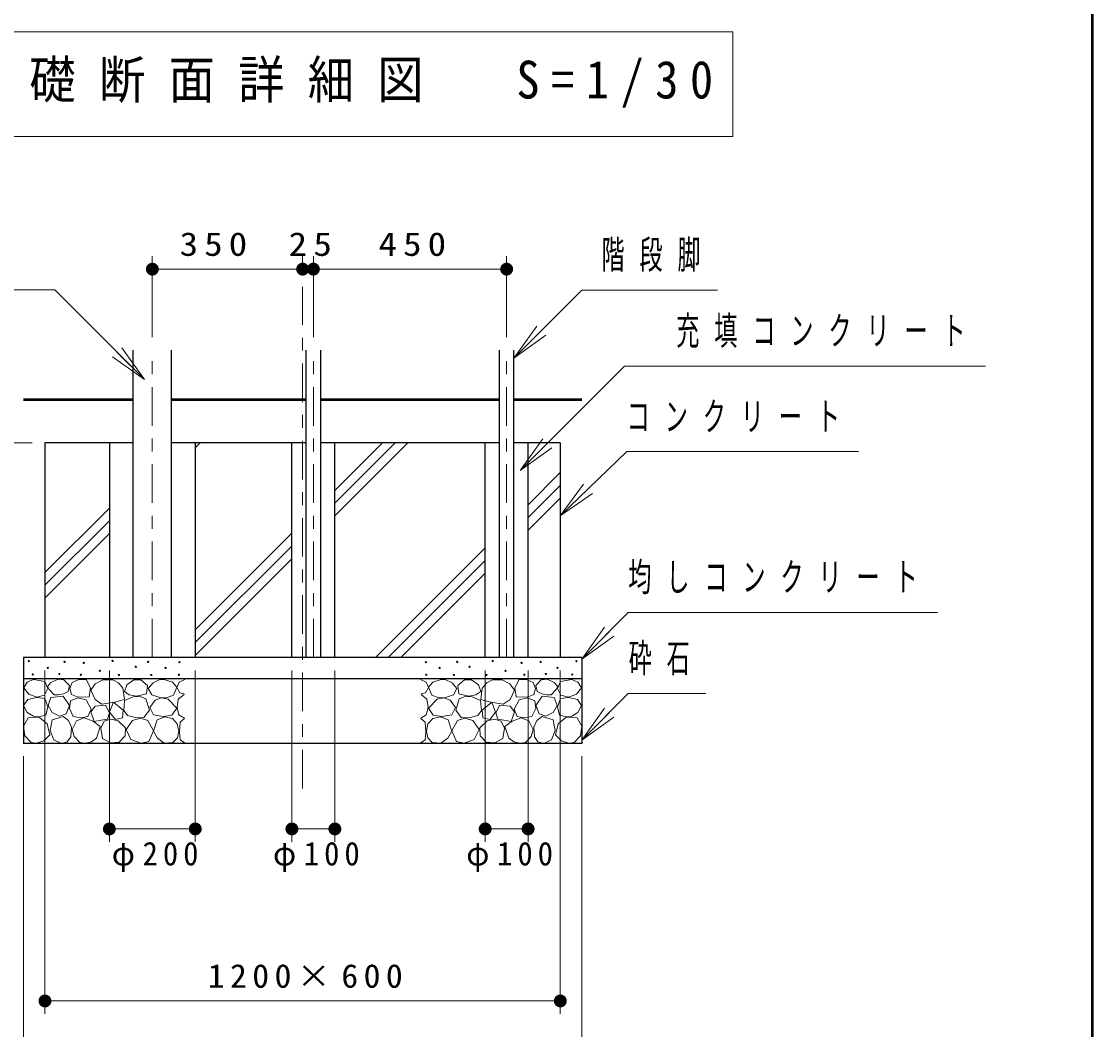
# Model space of a CAD drawing. Units: millimetres on the paper, with parts at other scales. Extents: x -385 to 0, y -594 to 267.
# Drawn here: x -83.1 to 0, y -550.1 to -471.8 of the extents above; entities that cross this region are included whole.
import ezdxf

# ---------------------------------------------------------------- set-up
doc = ezdxf.new("R2010")
doc.units = ezdxf.units.MM
doc.linetypes.add('USER2', pattern=[6, 3, -1, 1, -1])
doc.layers.add('1_30', color=7, linetype='Continuous', lineweight=13)
doc.layers.add('LY_3', color=7, linetype='Continuous', lineweight=13)
doc.styles.add('ＭＳ ゴシック', font='')
doc.styles.get('ＭＳ ゴシック').set_extended_font_data('MS Gothic')

# ---------------------------------------------------------------- blocks, each defined once
blk = doc.blocks.new('filled_dot')
at = {"color": 0, "linetype": 'Continuous', "lineweight": -2, "const_width": 1.25}
blk.add_lwpolyline([(-0.625, 0, 1), (0.625, 0, 1)], format="xyb", close=True, dxfattribs=at)

msp = doc.modelspace()

# ---------------------------------------------------------------- linework, layer by layer
at = {"layer": '1_30'}
for p, q in [((-27.91, -472.643), (-94.71, -472.643)), ((-27.91, -480.776), (-27.91, -472.643)), ((-94.71, -480.776), (-27.91, -480.776)), ((-72.976, -496.354), (-72.976, -490.069)), ((-61.31, -491.434), (-61.31, -490.069)), ((-61.31, -491.434), (-61.31, -490.069)), ((-60.476, -496.354), (-60.476, -490.069)), ((-45.476, -496.354), (-45.476, -490.069)), ((-72.976, -491.069), (-61.31, -491.069)), ((-61.31, -491.069), (-58.476, -491.069)), ((-60.476, -491.069), (-45.476, -491.069)), ((-44.91, -497.971), (-43.142, -495.496)), ((-44.91, -497.971), (-42.788, -495.849)), ((-42.435, -496.203), (-44.91, -497.971)), ((-73.584, -499.651), (-76.058, -497.883)), ((-73.584, -499.651), (-75.705, -497.53)), ((-75.351, -497.176), (-73.584, -499.651)), ((-82.31, -504.559), (-93.976, -504.559)), ((-69.643, -504.938), (-69.264, -504.559)), ((-58.81, -510.227), (-53.142, -504.559)), ((-58.81, -509.237), (-54.132, -504.559)), ((-58.81, -508.247), (-55.122, -504.559)), ((-44.432, -506.716), (-42.665, -504.241)), ((-44.432, -506.716), (-42.311, -504.594)), ((-41.958, -504.948), (-44.432, -506.716)), ((-43.81, -509.369), (-41.31, -506.869)), ((-43.81, -510.359), (-41.31, -507.859)), ((-41.31, -510.216), (-39.505, -507.768)), ((-41.31, -510.216), (-39.157, -508.127)), ((-38.809, -508.486), (-41.31, -510.216)), ((-43.81, -511.349), (-41.31, -508.849)), ((-81.31, -514.625), (-76.31, -509.625)), ((-81.31, -515.615), (-76.31, -510.615)), ((-81.31, -516.605), (-76.31, -511.605)), ((-69.643, -519.08), (-62.143, -511.58)), ((-69.643, -520.07), (-62.143, -512.57)), ((-55.666, -521.225), (-47.143, -512.702)), ((-69.643, -521.06), (-62.143, -513.56)), ((-54.676, -521.225), (-47.143, -513.692)), ((-53.686, -521.225), (-47.143, -514.682)), ((-39.643, -521.346), (-37.875, -518.871)), ((-39.643, -521.346), (-37.522, -519.224)), ((-37.168, -519.578), (-39.643, -521.346)), ((-82.976, -522.892), (-80.476, -522.892)), ((-81.31, -522.225), (-81.31, -548.892)), ((-76.31, -522.225), (-76.31, -535.534)), ((-69.643, -522.225), (-69.643, -535.534)), ((-62.143, -522.225), (-62.143, -535.534)), ((-58.81, -522.225), (-58.81, -535.534)), ((-47.143, -522.225), (-47.143, -535.534)), ((-43.81, -522.225), (-43.81, -535.534)), ((-39.643, -522.892), (-42.143, -522.892)), ((-41.31, -522.225), (-41.31, -548.892)), ((-39.643, -527.636), (-37.875, -525.162)), ((-39.643, -527.636), (-37.522, -525.515)), ((-37.168, -525.869), (-39.643, -527.636)), ((-82.976, -527.892), (-80.476, -527.892)), ((-39.643, -527.892), (-42.143, -527.892)), ((-82.976, -528.892), (-82.976, -558.892)), ((-39.643, -528.892), (-39.643, -558.892)), ((-69.643, -534.534), (-76.31, -534.534)), ((-58.81, -534.534), (-62.143, -534.534)), ((-43.81, -534.534), (-47.143, -534.534)), ((-41.31, -547.892), (-81.31, -547.892))]:
    msp.add_line(p, q, dxfattribs=at)
at = {"layer": '1_30', "linetype": 'USER2'}
for p, q in [((-61.31, -531.394), (-61.31, -492.434)), ((-72.976, -521.225), (-72.976, -497.354)), ((-60.476, -521.225), (-60.476, -497.354)), ((-45.476, -521.225), (-45.476, -497.354))]:
    msp.add_line(p, q, dxfattribs=at)
at = {"layer": '1_30', "lineweight": 25}
for p, q in [((-74.461, -521.225), (-74.461, -497.354)), ((-71.491, -521.225), (-71.491, -497.354)), ((-61.043, -521.225), (-61.043, -497.354)), ((-59.91, -521.225), (-59.91, -497.354)), ((-46.043, -521.225), (-46.043, -497.354)), ((-44.91, -521.225), (-44.91, -497.354)), ((-81.31, -504.559), (-81.31, -521.225)), ((-74.461, -504.559), (-81.31, -504.559)), ((-76.31, -504.559), (-76.31, -521.225)), ((-61.043, -504.559), (-71.491, -504.559)), ((-69.643, -504.559), (-69.643, -521.225)), ((-62.143, -521.225), (-62.143, -504.559)), ((-46.043, -504.559), (-59.91, -504.559)), ((-58.81, -521.225), (-58.81, -504.559)), ((-47.143, -521.225), (-47.143, -504.559)), ((-41.31, -504.559), (-44.91, -504.559)), ((-43.81, -521.225), (-43.81, -504.559)), ((-41.31, -504.559), (-41.31, -521.225)), ((-82.976, -521.225), (-82.976, -527.892)), ((-39.643, -521.225), (-82.976, -521.225)), ((-39.643, -521.225), (-39.643, -527.892)), ((-39.643, -522.892), (-82.976, -522.892)), ((-39.643, -527.892), (-82.976, -527.892))]:
    msp.add_line(p, q, dxfattribs=at)
at = {"layer": '1_30', "lineweight": 50}
for p, q in [((-74.461, -501.225), (-82.976, -501.225)), ((-61.043, -501.225), (-71.491, -501.225)), ((-46.043, -501.225), (-59.91, -501.225)), ((-39.643, -501.225), (-44.91, -501.225))]:
    msp.add_line(p, q, dxfattribs=at)
at = {"layer": '1_30'}
for points in [[(-73.584, -499.651), (-80.547, -492.688), (-90.716, -492.688)], [(-44.91, -497.971), (-39.647, -492.708), (-29.119, -492.708)], [(-44.432, -506.716), (-36.331, -498.614), (-8.316, -498.614)], [(-41.31, -510.216), (-36.16, -505.219), (-18.16, -505.219)], [(-39.643, -521.346), (-36.037, -517.74), (-12.037, -517.74)], [(-70.508, -524.055), (-70.843, -523.961), (-71.073, -523.563), (-70.885, -523.144), (-70.466, -522.935)], [(-52.112, -524.055), (-51.777, -523.961), (-51.546, -523.563), (-51.735, -523.144), (-52.153, -522.935)], [(-70.487, -525.929), (-70.906, -525.678), (-71.042, -525.102), (-70.958, -524.463), (-70.497, -524.097)], [(-52.133, -525.929), (-51.714, -525.678), (-51.578, -525.102), (-51.661, -524.463), (-52.122, -524.097)], [(-39.643, -527.636), (-36.037, -524.03), (-30.008, -524.03)], [(-70.476, -527.856), (-70.822, -527.615), (-70.874, -526.987), (-70.811, -526.243), (-70.487, -525.961)], [(-52.143, -527.856), (-51.798, -527.615), (-51.745, -526.987), (-51.808, -526.243), (-52.133, -525.961)]]:
    msp.add_lwpolyline(points, dxfattribs=at)
for points in [[(-80.273, -524.119), (-80.593, -524.128), (-80.991, -523.713), (-81.112, -523.47), (-80.844, -523.159), (-80.29, -522.908), (-79.832, -522.969), (-79.408, -523.41), (-79.52, -523.868), (-79.867, -524.033)], [(-72.399, -524.328), (-73.011, -524.129), (-73.287, -523.639), (-72.919, -523.18), (-72.383, -522.92), (-71.985, -522.95), (-71.416, -523.148), (-71.082, -523.532), (-71.327, -524.16), (-71.878, -524.359)], [(-50.221, -524.328), (-49.608, -524.129), (-49.333, -523.639), (-49.7, -523.18), (-50.236, -522.92), (-50.634, -522.95), (-51.204, -523.148), (-51.537, -523.532), (-51.292, -524.16), (-50.741, -524.359)], [(-42.346, -524.119), (-42.026, -524.128), (-41.628, -523.713), (-41.507, -523.47), (-41.775, -523.159), (-42.329, -522.908), (-42.787, -522.969), (-43.211, -523.41), (-43.099, -523.868), (-42.753, -524.033)], [(-81.936, -524.315), (-82.564, -524.064), (-82.941, -523.583), (-82.68, -523.132), (-82.208, -522.944), (-81.319, -523.091), (-81.088, -523.635), (-81.339, -524.148)], [(-78.725, -524.305), (-79.241, -524.106), (-79.374, -523.629), (-79.201, -523.153), (-78.725, -522.954), (-78.116, -522.941), (-77.771, -523.59), (-77.877, -524.278)], [(-76.885, -524.851), (-77.422, -524.483), (-77.74, -523.767), (-77.402, -523.28), (-76.805, -522.952), (-76.039, -522.952), (-75.595, -523.181), (-75.254, -523.598), (-75.144, -524.483), (-75.9, -524.692)], [(-74.205, -524.235), (-74.762, -524.121), (-75.139, -523.853), (-74.964, -523.348), (-74.404, -522.95), (-73.868, -522.95), (-73.363, -523.409), (-73.44, -524.052)], [(-48.414, -524.235), (-47.857, -524.121), (-47.48, -523.853), (-47.655, -523.348), (-48.215, -522.95), (-48.751, -522.95), (-49.256, -523.409), (-49.18, -524.052)], [(-45.735, -524.851), (-45.198, -524.483), (-44.879, -523.767), (-45.218, -523.28), (-45.814, -522.952), (-46.58, -522.952), (-47.024, -523.181), (-47.366, -523.598), (-47.475, -524.483), (-46.719, -524.692)], [(-43.895, -524.305), (-43.378, -524.106), (-43.246, -523.629), (-43.418, -523.153), (-43.895, -522.954), (-44.504, -522.941), (-44.848, -523.59), (-44.742, -524.278)], [(-40.683, -524.315), (-40.055, -524.064), (-39.678, -523.583), (-39.94, -523.132), (-40.411, -522.944), (-41.301, -523.091), (-41.531, -523.635), (-41.28, -524.148)], [(-82.208, -525.772), (-82.68, -525.489), (-82.962, -524.955), (-82.648, -524.495), (-81.947, -524.317), (-81.329, -524.411), (-81.078, -525.05), (-81.245, -525.699), (-81.674, -525.814)], [(-80.18, -525.782), (-80.756, -525.494), (-81.073, -524.946), (-80.843, -524.341), (-79.906, -524.226), (-79.416, -524.961), (-79.661, -525.609)], [(-78.526, -525.91), (-79.109, -525.817), (-79.413, -525.182), (-79.321, -524.599), (-78.766, -524.347), (-78.102, -524.507), (-77.732, -525.235), (-77.97, -525.804)], [(-74.205, -525.905), (-74.894, -525.736), (-75.2, -525.338), (-75.124, -524.573), (-74.465, -524.282), (-73.923, -524.252), (-73.47, -524.42), (-73.195, -525.308), (-73.623, -525.889)], [(-72.108, -525.813), (-72.889, -525.675), (-73.164, -525.109), (-72.751, -524.527), (-72.265, -524.367), (-71.74, -524.45), (-71.082, -525.155), (-71.45, -525.69)], [(-50.511, -525.813), (-49.731, -525.675), (-49.455, -525.109), (-49.869, -524.527), (-50.354, -524.367), (-50.879, -524.45), (-51.537, -525.155), (-51.17, -525.69)], [(-48.414, -525.905), (-47.725, -525.736), (-47.419, -525.338), (-47.496, -524.573), (-48.154, -524.282), (-48.697, -524.252), (-49.149, -524.42), (-49.425, -525.308), (-48.996, -525.889)], [(-44.093, -525.91), (-43.511, -525.817), (-43.206, -525.182), (-43.299, -524.599), (-43.853, -524.347), (-44.517, -524.507), (-44.888, -525.235), (-44.649, -525.804)], [(-42.439, -525.782), (-41.863, -525.494), (-41.546, -524.946), (-41.776, -524.341), (-42.713, -524.226), (-43.203, -524.961), (-42.958, -525.609)], [(-40.411, -525.772), (-39.94, -525.489), (-39.657, -524.955), (-39.971, -524.495), (-40.673, -524.317), (-41.29, -524.411), (-41.542, -525.05), (-41.374, -525.699), (-40.945, -525.814)], [(-76.467, -526.015), (-76.934, -526.095), (-77.481, -526.204), (-77.75, -525.449), (-77.412, -525.001), (-76.606, -524.931), (-76.298, -525.518)], [(-75.84, -526.034), (-76.288, -525.458), (-75.99, -524.702), (-75.234, -525.318), (-75.284, -525.905)], [(-46.779, -526.034), (-46.331, -525.458), (-46.63, -524.702), (-47.385, -525.318), (-47.336, -525.905)], [(-46.152, -526.015), (-45.685, -526.095), (-45.138, -526.204), (-44.87, -525.449), (-45.208, -525.001), (-46.013, -524.931), (-46.321, -525.518)], [(-81.957, -527.876), (-82.386, -527.835), (-82.868, -527.311), (-82.983, -526.547), (-82.606, -525.919), (-81.727, -525.887), (-81.141, -526.379), (-80.931, -527.227), (-81.392, -527.688)], [(-80.036, -527.89), (-80.612, -527.616), (-80.901, -526.881), (-80.742, -526.059), (-79.906, -525.814), (-79.486, -526.126), (-79.258, -526.636), (-79.301, -527.385), (-79.575, -527.76)], [(-78.158, -527.864), (-78.605, -527.814), (-79.053, -527.357), (-79.202, -526.81), (-78.874, -526.144), (-78.257, -525.905), (-77.571, -526.163), (-77.014, -526.581), (-77.302, -527.486), (-77.69, -527.775)], [(-76.228, -527.854), (-76.835, -527.516), (-76.964, -526.711), (-76.706, -526.174), (-76.209, -526.01), (-75.632, -526.134), (-75.065, -526.681), (-75.085, -527.317), (-75.552, -527.795)], [(-73.838, -527.879), (-74.634, -527.589), (-75.016, -526.823), (-74.511, -526.104), (-73.898, -525.946), (-73.317, -526.119), (-72.889, -526.93), (-73.241, -527.757)], [(-72.047, -527.865), (-72.577, -527.491), (-72.889, -526.946), (-72.598, -526.074), (-72.016, -525.839), (-71.404, -525.967), (-71.038, -526.369), (-70.914, -526.931), (-71.034, -527.468), (-71.373, -527.834)], [(-50.573, -527.865), (-50.042, -527.491), (-49.731, -526.946), (-50.022, -526.074), (-50.603, -525.839), (-51.216, -525.967), (-51.581, -526.369), (-51.706, -526.931), (-51.586, -527.468), (-51.246, -527.834)], [(-48.782, -527.879), (-47.986, -527.589), (-47.603, -526.823), (-48.108, -526.104), (-48.722, -525.946), (-49.302, -526.119), (-49.731, -526.93), (-49.379, -527.757)], [(-46.391, -527.854), (-45.784, -527.516), (-45.655, -526.711), (-45.914, -526.174), (-46.411, -526.01), (-46.988, -526.134), (-47.555, -526.681), (-47.535, -527.317), (-47.067, -527.795)], [(-44.462, -527.864), (-44.014, -527.814), (-43.567, -527.357), (-43.418, -526.81), (-43.746, -526.144), (-44.362, -525.905), (-45.049, -526.163), (-45.605, -526.581), (-45.317, -527.486), (-44.929, -527.775)], [(-42.584, -527.89), (-42.007, -527.616), (-41.719, -526.881), (-41.877, -526.059), (-42.713, -525.814), (-43.134, -526.126), (-43.362, -526.636), (-43.319, -527.385), (-43.045, -527.76)], [(-40.662, -527.876), (-40.233, -527.835), (-39.751, -527.311), (-39.636, -526.547), (-40.013, -525.919), (-40.893, -525.887), (-41.479, -526.379), (-41.688, -527.227), (-41.228, -527.688)]]:
    msp.add_lwpolyline(points, close=True, dxfattribs=at)
for centre in [(-82.552, -521.509), (-81.089, -522.035), (-79.783, -521.567), (-78.301, -521.645), (-76.058, -521.489), (-74.264, -521.938), (-73.308, -521.567), (-71.943, -522.035), (-70.871, -521.587), (-51.749, -521.587), (-50.676, -522.035), (-49.311, -521.567), (-48.356, -521.938), (-46.561, -521.489), (-44.319, -521.645), (-42.837, -521.567), (-41.53, -522.035), (-40.067, -521.509), (-82.24, -522.542), (-80.192, -522.503), (-78.515, -522.562), (-77.053, -522.25), (-75.57, -522.581), (-73.055, -522.581), (-70.91, -522.562), (-51.71, -522.562), (-49.565, -522.581), (-47.049, -522.581), (-45.567, -522.25), (-44.104, -522.562), (-42.427, -522.503), (-40.379, -522.542)]:
    msp.add_circle(centre, 0.05, dxfattribs=at)
at = {"layer": 'LY_3', "lineweight": 50}
msp.add_line((0, -594), (0, -327), dxfattribs=at)

# ---------------------------------------------------------------- block references
at = {"layer": '1_30', "xscale": 0.4, "yscale": 0.4}
for p in [(-72.976, -491.069), (-61.31, -491.069), (-60.476, -491.069), (-76.31, -534.534), (-62.143, -534.534), (-47.143, -534.534), (-81.31, -547.892)]:
    msp.add_blockref('filled_dot', p, dxfattribs=at)
at = {"layer": '1_30', "xscale": 0.4, "yscale": 0.4, "rotation": 180}
for p in [(-61.31, -491.069), (-60.476, -491.069), (-45.476, -491.069), (-69.643, -534.534), (-58.81, -534.534), (-43.81, -534.534), (-41.31, -547.892)]:
    msp.add_blockref('filled_dot', p, dxfattribs=at)

# ---------------------------------------------------------------- texts
at = {"layer": '1_30', "style": 'ＭＳ ゴシック'}
for s, insert, char_height, attachment_point in [('\\T1.5;\\W0.9;F1基礎断面詳細図\u3000S=1/30', (-93.31, -476.709), 2.933, 4), ('\\T1.33;\\W1.15;350', (-67.999, -490.069), 1.833, 8), ('\\T1.34;\\W1.15;25', (-60.476, -490.069), 1.833, 8), ('\\T1.33;\\W1.15;450', (-52.561, -490.069), 1.833, 8), ('\\T1.64;\\W0.6;階段脚', (-38.119, -490.058), 2.199, 4), ('\\T1.64;\\W0.6;充填コンクリート', (-32.316, -495.964), 2.199, 4), ('\\T1.64;\\W0.6;コンクリート', (-36.16, -502.569), 2.199, 4), ('\\T1.64;\\W0.6;均しコンクリート', (-36.037, -515.09), 2.199, 4), ('\\T1.64;\\W0.6;砕石', (-36.008, -521.38), 2.199, 4), ('\\T1.33;\\W0.95;φ200', (-72.565, -535.534), 1.833, 2), ('\\T1.33;\\W0.95;φ100', (-60.05, -535.534), 1.833, 2), ('\\T1.33;\\W0.95;φ100', (-45.05, -535.534), 1.833, 2), ('\\T1.32;\\W1.05;1200×600', (-60.898, -546.892), 1.833, 8)]:
    msp.add_mtext(s, dxfattribs=dict(at, insert=insert, char_height=char_height, attachment_point=attachment_point))

doc.saveas('drawing.dxf')
